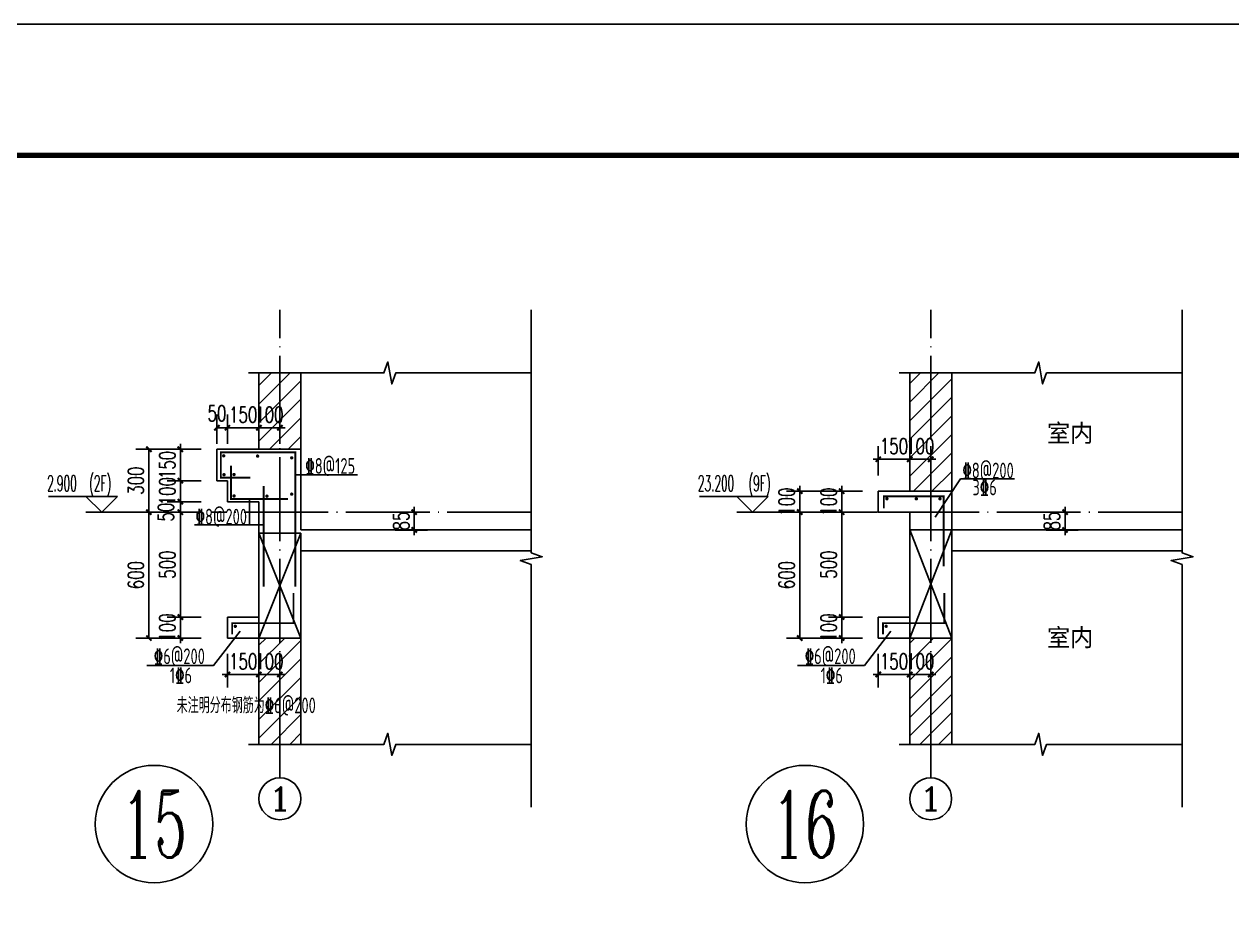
# Model space of a CAD drawing. Extents: x 393367 to 3005760, y 4998 to 826018.
# Drawn here: x 2945770 to 2951529, y 460401 to 464651 of the extents above; entities that cross this region are included whole.
import ezdxf
from ezdxf.enums import TextEntityAlignment as Align

# ---------------------------------------------------------------- set-up
doc = ezdxf.new("R2010")
doc.units = 0
doc.header["$LTSCALE"] = 1000
doc.linetypes.add('DOTE', pattern=[2.42, 2, -0.2, 0.02, -0.2])
doc.layers.get('0').update_dxf_attribs({"linetype": 'CONTINUOUS'})
doc.layers.get('Defpoints').update_dxf_attribs({"linetype": 'CONTINUOUS'})
for name, color, linetype in [('AXIS', 3, 'CONTINUOUS'), ('AXIS_TEXT', 7, 'CONTINUOUS'), ('DIM_ELEV', 3, 'CONTINUOUS'), ('DIM_SYMB', 3, 'CONTINUOUS'), ('DOTE', 8, 'DOTE'), ('PUB_DIM', 3, 'CONTINUOUS'), ('PUB_HATCH', 8, 'CONTINUOUS'), ('PUB_TEXT', 7, 'CONTINUOUS'), ('S-大样-砼线', 7, 'CONTINUOUS'), ('S-引出线', 40, 'CONTINUOUS'), ('TEXT', 7, 'CONTINUOUS'), ('WALL', 130, 'CONTINUOUS'), ('图框', 7, 'CONTINUOUS')]:
    doc.layers.add(name, color=color, linetype=linetype)
doc.layers.add('REIN', color=1, linetype='CONTINUOUS', lineweight=18)
doc.layers.add('内粉刷', color=37, linetype='CONTINUOUS', lineweight=9)
doc.layers.add('yichutu', color=7, linetype='CONTINUOUS', true_color=0xffffff, plot=False)
doc.styles.add('_TCH_AXIS', font='COMPLEX', dxfattribs={"bigfont": 'GBCBIG'})
doc.styles.add('_TCH_DIM', font='simplex.shx', dxfattribs={"width": 0.65, "bigfont": 'gbcbig.shx'})
doc.styles.add('_TCH_DIM_T3', font='SIMPLEX', dxfattribs={"width": 0.705882, "bigfont": 'GBCBIG'})
doc.styles.add('COMPLEX', font='COMPLEX')
doc.styles.add('TSSD_Rein', font='Tssdeng.shx', dxfattribs={"width": 0.7, "bigfont": 'hztxt.shx'})
doc.dimstyles.new('_TCH_ARCH&&25', dxfattribs={"dimtxt": 74.375, "dimasz": 25, "dimexe": 62.5, "dimexo": 75, "dimgap": 25, "dimtad": 1, "dimdec": 0, "dimzin": 0, "dimdsep": 46, "dimtxsty": '_TCH_DIM_T3', "dimblk": 'ARCHTICK', "dimcen": 0.09, "dimclrt": 7, "dimazin": 2, "dimtfac": 1, "dimtdec": 0, "dimtix": 1, "dimtmove": 2, "dimatfit": 3, "dimfxl": 1, "dimtolj": 1, "dimtzin": 0, "dimarcsym": 0})
pattern_1 = [(45, (2411524.25, 612130.613), (-44.1941915, 44.1941915), [])]

# ---------------------------------------------------------------- blocks, each defined once
blk = doc.blocks.new('GFDDDDRG')
at = {"layer": '图框'}
blk.add_lwpolyline([(923310, -107437), (923310, -159999), (893610, -159999), (893610, -107437)], close=True, dxfattribs=at)
blk.add_lwpolyline([(923310, -107437), (923310, -159999), (893610, -159999), (893610, -107437)], close=True, dxfattribs=at)
at = {"layer": '图框', "const_width": 50}
blk.add_lwpolyline([(894110, -159499), (922810, -159499), (922810, -108687), (894110, -108687)], close=True, dxfattribs=at)
blk = doc.blocks.new('_ArchTick')
at = {"color": 0, "linetype": 'ByBlock', "const_width": 0.4}
blk.add_lwpolyline([(-0.5, -0.5), (0.5, 0.5)], dxfattribs=at)
blk = doc.blocks.new('*D1729')
at = {"layer": 'Defpoints', "color": 0, "transparency": 16777216}
for p in [(2949468.6, 462325.1), (2949768.6, 462325.1), (2949768.6, 461725.1)]:
    blk.add_point(p, dxfattribs=at)
at = {"layer": 'PUB_DIM', "color": 0, "lineweight": -2, "transparency": 16777216}
for p, q in [((2949693.6, 462325.1), (2949406.1, 462325.1)), ((2949468.6, 461725.1), (2949468.6, 462325.1)), ((2949693.6, 461725.1), (2949406.1, 461725.1))]:
    blk.add_line(p, q, dxfattribs=at)
at = {"layer": 'PUB_DIM', "color": 0, "lineweight": -2, "transparency": 16777216, "xscale": 25, "yscale": 25, "zscale": 25}
for p, rotation in [((2949468.6, 462325.1), 90), ((2949468.6, 461725.1), 270)]:
    blk.add_blockref('_ArchTick', p, dxfattribs=dict(at, rotation=rotation))
at = {"layer": 'PUB_DIM', "color": 7, "transparency": 16777216, "insert": (2949406.4, 462025.1), "char_height": 74.38, "attachment_point": 5, "rotation": 90, "style": '_TCH_DIM_T3'}
blk.add_mtext('\\A1;600', dxfattribs=at)
blk = doc.blocks.new('*D1730')
at = {"layer": 'Defpoints', "color": 0, "transparency": 16777216}
for p in [(2949468.6, 462425.1), (2949768.6, 462425.1), (2949768.6, 462325.1)]:
    blk.add_point(p, dxfattribs=at)
at = {"layer": 'PUB_DIM', "color": 0, "lineweight": -2, "transparency": 16777216}
for p, q in [((2949468.6, 462425.1), (2949468.6, 462450.1)), ((2949693.6, 462425.1), (2949406.1, 462425.1)), ((2949468.6, 462325.1), (2949468.6, 462425.1)), ((2949693.6, 462325.1), (2949406.1, 462325.1)), ((2949468.6, 462325.1), (2949468.6, 462300.1))]:
    blk.add_line(p, q, dxfattribs=at)
at = {"layer": 'PUB_DIM', "color": 0, "lineweight": -2, "transparency": 16777216, "xscale": 25, "yscale": 25, "zscale": 25}
for p, rotation in [((2949468.6, 462425.1), 270), ((2949468.6, 462325.1), 90)]:
    blk.add_blockref('_ArchTick', p, dxfattribs=dict(at, rotation=rotation))
at = {"layer": 'PUB_DIM', "color": 7, "transparency": 16777216, "insert": (2949406.4, 462375.1), "char_height": 74.38, "attachment_point": 5, "rotation": 90, "style": '_TCH_DIM_T3'}
blk.add_mtext('\\A1;100', dxfattribs=at)
blk = doc.blocks.new('*D1731')
at = {"layer": 'Defpoints', "color": 0, "transparency": 16777216}
for p in [(2946365.1, 462325.1), (2946665.1, 462325.1), (2946665.1, 461725.1)]:
    blk.add_point(p, dxfattribs=at)
at = {"layer": 'PUB_DIM', "color": 0, "lineweight": -2, "transparency": 16777216}
for p, q in [((2946590.1, 462325.1), (2946302.6, 462325.1)), ((2946365.1, 461725.1), (2946365.1, 462325.1)), ((2946590.1, 461725.1), (2946302.6, 461725.1))]:
    blk.add_line(p, q, dxfattribs=at)
at = {"layer": 'PUB_DIM', "color": 0, "lineweight": -2, "transparency": 16777216, "xscale": 25, "yscale": 25, "zscale": 25}
for p, rotation in [((2946365.1, 462325.1), 90), ((2946365.1, 461725.1), 270)]:
    blk.add_blockref('_ArchTick', p, dxfattribs=dict(at, rotation=rotation))
at = {"layer": 'PUB_DIM', "color": 7, "transparency": 16777216, "insert": (2946302.9, 462025.1), "char_height": 74.38, "attachment_point": 5, "rotation": 90, "style": '_TCH_DIM_T3'}
blk.add_mtext('\\A1;600', dxfattribs=at)
blk = doc.blocks.new('*D1732')
at = {"layer": 'Defpoints', "color": 0, "transparency": 16777216}
for p in [(2946365.1, 462625.1), (2946665.1, 462625.1), (2946665.1, 462325.1)]:
    blk.add_point(p, dxfattribs=at)
at = {"layer": 'PUB_DIM', "color": 0, "lineweight": -2, "transparency": 16777216}
for p, q in [((2946590.1, 462625.1), (2946302.6, 462625.1)), ((2946365.1, 462325.1), (2946365.1, 462625.1)), ((2946590.1, 462325.1), (2946302.6, 462325.1))]:
    blk.add_line(p, q, dxfattribs=at)
at = {"layer": 'PUB_DIM', "color": 0, "lineweight": -2, "transparency": 16777216, "xscale": 25, "yscale": 25, "zscale": 25}
for p, rotation in [((2946365.1, 462625.1), 90), ((2946365.1, 462325.1), 270)]:
    blk.add_blockref('_ArchTick', p, dxfattribs=dict(at, rotation=rotation))
at = {"layer": 'PUB_DIM', "color": 7, "transparency": 16777216, "insert": (2946302.9, 462475.1), "char_height": 74.38, "attachment_point": 5, "rotation": 90, "style": '_TCH_DIM_T3'}
blk.add_mtext('\\A1;300', dxfattribs=at)
blk = doc.blocks.new('*D1733')
at = {"layer": 'Defpoints', "color": 0, "transparency": 16777216}
for p in [(2950568, 462325.1), (2950733.9, 462325.1), (2950568, 462240.1)]:
    blk.add_point(p, dxfattribs=at)
at = {"layer": 'PUB_DIM', "color": 0, "lineweight": -2, "transparency": 16777216}
for p, q in [((2950643, 462325.1), (2950796.4, 462325.1)), ((2950733.9, 462325.1), (2950733.9, 462350.1)), ((2950733.9, 462240.1), (2950733.9, 462325.1)), ((2950643, 462240.1), (2950796.4, 462240.1)), ((2950733.9, 462240.1), (2950733.9, 462215.1))]:
    blk.add_line(p, q, dxfattribs=at)
at = {"layer": 'PUB_DIM', "color": 0, "lineweight": -2, "transparency": 16777216, "xscale": 25, "yscale": 25, "zscale": 25}
for p, rotation in [((2950733.9, 462325.1), 270), ((2950733.9, 462240.1), 90)]:
    blk.add_blockref('_ArchTick', p, dxfattribs=dict(at, rotation=rotation))
at = {"layer": 'PUB_DIM', "color": 7, "transparency": 16777216, "insert": (2950671.7, 462282.6), "char_height": 74.38, "attachment_point": 5, "rotation": 90, "style": '_TCH_DIM_T3'}
blk.add_mtext('\\A1;85', dxfattribs=at)
blk = doc.blocks.new('*D1734')
at = {"layer": 'Defpoints', "color": 0, "transparency": 16777216}
for p in [(2947464.5, 462325.1), (2947630.4, 462325.1), (2947464.5, 462240.1)]:
    blk.add_point(p, dxfattribs=at)
at = {"layer": 'PUB_DIM', "color": 0, "lineweight": -2, "transparency": 16777216}
for p, q in [((2947539.5, 462325.1), (2947692.9, 462325.1)), ((2947630.4, 462325.1), (2947630.4, 462350.1)), ((2947630.4, 462240.1), (2947630.4, 462325.1)), ((2947539.5, 462240.1), (2947692.9, 462240.1)), ((2947630.4, 462240.1), (2947630.4, 462215.1))]:
    blk.add_line(p, q, dxfattribs=at)
at = {"layer": 'PUB_DIM', "color": 0, "lineweight": -2, "transparency": 16777216, "xscale": 25, "yscale": 25, "zscale": 25}
for p, rotation in [((2947630.4, 462325.1), 270), ((2947630.4, 462240.1), 90)]:
    blk.add_blockref('_ArchTick', p, dxfattribs=dict(at, rotation=rotation))
at = {"layer": 'PUB_DIM', "color": 7, "transparency": 16777216, "insert": (2947568.3, 462282.6), "char_height": 74.38, "attachment_point": 5, "rotation": 90, "style": '_TCH_DIM_T3'}
blk.add_mtext('\\A1;85', dxfattribs=at)
blk = doc.blocks.new('*D1741')
at = {"layer": 'Defpoints', "color": 0, "transparency": 16777216}
for p in [(2946739.7, 462727.5), (2946689.7, 462575.1), (2946739.7, 462575.1)]:
    blk.add_point(p, dxfattribs=at)
at = {"layer": 'PUB_DIM', "color": 0, "lineweight": -2, "transparency": 16777216}
for p, q in [((2946689.7, 462650.1), (2946689.7, 462790)), ((2946739.7, 462650.1), (2946739.7, 462790)), ((2946689.7, 462727.5), (2946739.7, 462727.5))]:
    blk.add_line(p, q, dxfattribs=at)
at = {"layer": 'PUB_DIM', "color": 0, "lineweight": -2, "transparency": 16777216, "xscale": 25, "yscale": 25, "zscale": 25, "rotation": 180}
blk.add_blockref('_ArchTick', (2946689.7, 462727.5), dxfattribs=at)
at = {"layer": 'PUB_DIM', "color": 0, "lineweight": -2, "transparency": 16777216, "xscale": 25, "yscale": 25, "zscale": 25}
blk.add_blockref('_ArchTick', (2946739.7, 462727.5), dxfattribs=at)
at = {"layer": 'PUB_DIM', "color": 7, "transparency": 16777216, "insert": (2946689.7, 462796.2), "char_height": 74.38, "attachment_point": 5, "style": '_TCH_DIM_T3'}
blk.add_mtext('\\A1;50', dxfattribs=at)
blk = doc.blocks.new('*D1742')
at = {"layer": 'Defpoints', "color": 0, "transparency": 16777216}
for p in [(2946889.7, 462727.5), (2946739.7, 462575.1), (2946889.7, 462575.1)]:
    blk.add_point(p, dxfattribs=at)
at = {"layer": 'PUB_DIM', "color": 0, "lineweight": -2, "transparency": 16777216}
for p, q in [((2946739.7, 462650.1), (2946739.7, 462790)), ((2946889.7, 462650.1), (2946889.7, 462790)), ((2946739.7, 462727.5), (2946714.7, 462727.5)), ((2946739.7, 462727.5), (2946889.7, 462727.5)), ((2946889.7, 462727.5), (2946914.7, 462727.5))]:
    blk.add_line(p, q, dxfattribs=at)
at = {"layer": 'PUB_DIM', "color": 0, "lineweight": -2, "transparency": 16777216, "xscale": 25, "yscale": 25, "zscale": 25}
blk.add_blockref('_ArchTick', (2946739.7, 462727.5), dxfattribs=at)
at = {"layer": 'PUB_DIM', "color": 0, "lineweight": -2, "transparency": 16777216, "xscale": 25, "yscale": 25, "zscale": 25, "rotation": 180}
blk.add_blockref('_ArchTick', (2946889.7, 462727.5), dxfattribs=at)
at = {"layer": 'PUB_DIM', "color": 7, "transparency": 16777216, "insert": (2946814.7, 462789.6), "char_height": 74.38, "attachment_point": 5, "style": '_TCH_DIM_T3'}
blk.add_mtext('\\A1;150', dxfattribs=at)
blk = doc.blocks.new('*D1743')
at = {"layer": 'Defpoints', "color": 0, "transparency": 16777216}
for p in [(2946989.7, 462727.5), (2946889.7, 462575.1), (2946989.7, 462575.1)]:
    blk.add_point(p, dxfattribs=at)
at = {"layer": 'PUB_DIM', "color": 0, "lineweight": -2, "transparency": 16777216}
for p, q in [((2946889.7, 462650.1), (2946889.7, 462790)), ((2946989.7, 462650.1), (2946989.7, 462790)), ((2946889.7, 462727.5), (2946864.7, 462727.5)), ((2946889.7, 462727.5), (2946989.7, 462727.5)), ((2946989.7, 462727.5), (2947014.7, 462727.5))]:
    blk.add_line(p, q, dxfattribs=at)
at = {"layer": 'PUB_DIM', "color": 0, "lineweight": -2, "transparency": 16777216, "xscale": 25, "yscale": 25, "zscale": 25}
blk.add_blockref('_ArchTick', (2946889.7, 462727.5), dxfattribs=at)
at = {"layer": 'PUB_DIM', "color": 0, "lineweight": -2, "transparency": 16777216, "xscale": 25, "yscale": 25, "zscale": 25, "rotation": 180}
blk.add_blockref('_ArchTick', (2946989.7, 462727.5), dxfattribs=at)
at = {"layer": 'PUB_DIM', "color": 7, "transparency": 16777216, "insert": (2946939.7, 462789.6), "char_height": 74.38, "attachment_point": 5, "style": '_TCH_DIM_T3'}
blk.add_mtext('\\A1;100', dxfattribs=at)
blk = doc.blocks.new('*D1744')
at = {"layer": 'Defpoints', "color": 0, "transparency": 16777216}
for p in [(2946739.7, 461725.1), (2946889.7, 461725.1), (2946889.7, 461551.4)]:
    blk.add_point(p, dxfattribs=at)
at = {"layer": 'PUB_DIM', "color": 0, "lineweight": -2, "transparency": 16777216}
for p, q in [((2946739.7, 461650.1), (2946739.7, 461488.9)), ((2946889.7, 461650.1), (2946889.7, 461488.9)), ((2946739.7, 461551.4), (2946714.7, 461551.4)), ((2946739.7, 461551.4), (2946889.7, 461551.4)), ((2946889.7, 461551.4), (2946914.7, 461551.4))]:
    blk.add_line(p, q, dxfattribs=at)
at = {"layer": 'PUB_DIM', "color": 0, "lineweight": -2, "transparency": 16777216, "xscale": 25, "yscale": 25, "zscale": 25}
blk.add_blockref('_ArchTick', (2946739.7, 461551.4), dxfattribs=at)
at = {"layer": 'PUB_DIM', "color": 0, "lineweight": -2, "transparency": 16777216, "xscale": 25, "yscale": 25, "zscale": 25, "rotation": 180}
blk.add_blockref('_ArchTick', (2946889.7, 461551.4), dxfattribs=at)
at = {"layer": 'PUB_DIM', "color": 7, "transparency": 16777216, "insert": (2946814.7, 461613.6), "char_height": 74.38, "attachment_point": 5, "style": '_TCH_DIM_T3'}
blk.add_mtext('\\A1;150', dxfattribs=at)
blk = doc.blocks.new('*D1745')
at = {"layer": 'Defpoints', "color": 0, "transparency": 16777216}
for p in [(2946889.7, 461725.1), (2946989.7, 461725.1), (2946989.7, 461551.4)]:
    blk.add_point(p, dxfattribs=at)
at = {"layer": 'PUB_DIM', "color": 0, "lineweight": -2, "transparency": 16777216}
for p, q in [((2946889.7, 461650.1), (2946889.7, 461488.9)), ((2946989.7, 461650.1), (2946989.7, 461488.9)), ((2946889.7, 461551.4), (2946864.7, 461551.4)), ((2946889.7, 461551.4), (2946989.7, 461551.4)), ((2946989.7, 461551.4), (2947014.7, 461551.4))]:
    blk.add_line(p, q, dxfattribs=at)
at = {"layer": 'PUB_DIM', "color": 0, "lineweight": -2, "transparency": 16777216, "xscale": 25, "yscale": 25, "zscale": 25}
blk.add_blockref('_ArchTick', (2946889.7, 461551.4), dxfattribs=at)
at = {"layer": 'PUB_DIM', "color": 0, "lineweight": -2, "transparency": 16777216, "xscale": 25, "yscale": 25, "zscale": 25, "rotation": 180}
blk.add_blockref('_ArchTick', (2946989.7, 461551.4), dxfattribs=at)
at = {"layer": 'PUB_DIM', "color": 7, "transparency": 16777216, "insert": (2946939.7, 461613.6), "char_height": 74.38, "attachment_point": 5, "style": '_TCH_DIM_T3'}
blk.add_mtext('\\A1;100', dxfattribs=at)
blk = doc.blocks.new('*D1746')
at = {"layer": 'Defpoints', "color": 0, "transparency": 16777216}
for p in [(2946515.1, 462625.1), (2946689.7, 462625.1), (2946689.7, 462475.1)]:
    blk.add_point(p, dxfattribs=at)
at = {"layer": 'PUB_DIM', "color": 0, "lineweight": -2, "transparency": 16777216}
for p, q in [((2946614.7, 462625.1), (2946452.6, 462625.1)), ((2946515.1, 462625.1), (2946515.1, 462650.1)), ((2946515.1, 462475.1), (2946515.1, 462625.1)), ((2946614.7, 462475.1), (2946452.6, 462475.1)), ((2946515.1, 462475.1), (2946515.1, 462450.1))]:
    blk.add_line(p, q, dxfattribs=at)
at = {"layer": 'PUB_DIM', "color": 0, "lineweight": -2, "transparency": 16777216, "xscale": 25, "yscale": 25, "zscale": 25}
for p, rotation in [((2946515.1, 462625.1), 270), ((2946515.1, 462475.1), 90)]:
    blk.add_blockref('_ArchTick', p, dxfattribs=dict(at, rotation=rotation))
at = {"layer": 'PUB_DIM', "color": 7, "transparency": 16777216, "insert": (2946452.9, 462550.1), "char_height": 74.38, "attachment_point": 5, "rotation": 90, "style": '_TCH_DIM_T3'}
blk.add_mtext('\\A1;150', dxfattribs=at)
blk = doc.blocks.new('*D1747')
at = {"layer": 'Defpoints', "color": 0, "transparency": 16777216}
for p in [(2946515.1, 462475.1), (2946689.7, 462475.1), (2946689.7, 462375.1)]:
    blk.add_point(p, dxfattribs=at)
at = {"layer": 'PUB_DIM', "color": 0, "lineweight": -2, "transparency": 16777216}
for p, q in [((2946515.1, 462475.1), (2946515.1, 462500.1)), ((2946614.7, 462475.1), (2946452.6, 462475.1)), ((2946515.1, 462375.1), (2946515.1, 462475.1)), ((2946614.7, 462375.1), (2946452.6, 462375.1)), ((2946515.1, 462375.1), (2946515.1, 462350.1))]:
    blk.add_line(p, q, dxfattribs=at)
at = {"layer": 'PUB_DIM', "color": 0, "lineweight": -2, "transparency": 16777216, "xscale": 25, "yscale": 25, "zscale": 25}
for p, rotation in [((2946515.1, 462475.1), 270), ((2946515.1, 462375.1), 90)]:
    blk.add_blockref('_ArchTick', p, dxfattribs=dict(at, rotation=rotation))
at = {"layer": 'PUB_DIM', "color": 7, "transparency": 16777216, "insert": (2946452.9, 462425.1), "char_height": 74.38, "attachment_point": 5, "rotation": 90, "style": '_TCH_DIM_T3'}
blk.add_mtext('\\A1;100', dxfattribs=at)
blk = doc.blocks.new('*D1748')
at = {"layer": 'Defpoints', "color": 0, "transparency": 16777216}
for p in [(2946515.1, 462375.1), (2946689.7, 462375.1), (2946689.7, 462325.1)]:
    blk.add_point(p, dxfattribs=at)
at = {"layer": 'PUB_DIM', "color": 0, "lineweight": -2, "transparency": 16777216}
for p, q in [((2946614.7, 462375.1), (2946452.6, 462375.1)), ((2946515.1, 462375.1), (2946515.1, 462400.1)), ((2946515.1, 462325.1), (2946515.1, 462375.1)), ((2946614.7, 462325.1), (2946452.6, 462325.1)), ((2946515.1, 462325.1), (2946515.1, 462300.1))]:
    blk.add_line(p, q, dxfattribs=at)
at = {"layer": 'PUB_DIM', "color": 0, "lineweight": -2, "transparency": 16777216, "xscale": 25, "yscale": 25, "zscale": 25}
for p, rotation in [((2946515.1, 462375.1), 270), ((2946515.1, 462325.1), 90)]:
    blk.add_blockref('_ArchTick', p, dxfattribs=dict(at, rotation=rotation))
at = {"layer": 'PUB_DIM', "color": 7, "transparency": 16777216, "insert": (2946446.3, 462325.1), "char_height": 74.38, "attachment_point": 5, "rotation": 90, "style": '_TCH_DIM_T3'}
blk.add_mtext('\\A1;50', dxfattribs=at)
blk = doc.blocks.new('*D1749')
at = {"layer": 'Defpoints', "color": 0, "transparency": 16777216}
for p in [(2946515.1, 462325.1), (2946689.7, 462325.1), (2946689.7, 461825.1)]:
    blk.add_point(p, dxfattribs=at)
at = {"layer": 'PUB_DIM', "color": 0, "lineweight": -2, "transparency": 16777216}
for p, q in [((2946614.7, 462325.1), (2946452.6, 462325.1)), ((2946515.1, 461825.1), (2946515.1, 462325.1)), ((2946614.7, 461825.1), (2946452.6, 461825.1))]:
    blk.add_line(p, q, dxfattribs=at)
at = {"layer": 'PUB_DIM', "color": 0, "lineweight": -2, "transparency": 16777216, "xscale": 25, "yscale": 25, "zscale": 25}
for p, rotation in [((2946515.1, 462325.1), 90), ((2946515.1, 461825.1), 270)]:
    blk.add_blockref('_ArchTick', p, dxfattribs=dict(at, rotation=rotation))
at = {"layer": 'PUB_DIM', "color": 7, "transparency": 16777216, "insert": (2946452.9, 462075.1), "char_height": 74.38, "attachment_point": 5, "rotation": 90, "style": '_TCH_DIM_T3'}
blk.add_mtext('\\A1;500', dxfattribs=at)
blk = doc.blocks.new('*D1750')
at = {"layer": 'Defpoints', "color": 0, "transparency": 16777216}
for p in [(2946515.1, 461825.1), (2946689.7, 461825.1), (2946689.7, 461725.1)]:
    blk.add_point(p, dxfattribs=at)
at = {"layer": 'PUB_DIM', "color": 0, "lineweight": -2, "transparency": 16777216}
for p, q in [((2946614.7, 461825.1), (2946452.6, 461825.1)), ((2946515.1, 461825.1), (2946515.1, 461850.1)), ((2946515.1, 461725.1), (2946515.1, 461825.1)), ((2946614.7, 461725.1), (2946452.6, 461725.1)), ((2946515.1, 461725.1), (2946515.1, 461700.1))]:
    blk.add_line(p, q, dxfattribs=at)
at = {"layer": 'PUB_DIM', "color": 0, "lineweight": -2, "transparency": 16777216, "xscale": 25, "yscale": 25, "zscale": 25}
for p, rotation in [((2946515.1, 461825.1), 270), ((2946515.1, 461725.1), 90)]:
    blk.add_blockref('_ArchTick', p, dxfattribs=dict(at, rotation=rotation))
at = {"layer": 'PUB_DIM', "color": 7, "transparency": 16777216, "insert": (2946452.9, 461775.1), "char_height": 74.38, "attachment_point": 5, "rotation": 90, "style": '_TCH_DIM_T3'}
blk.add_mtext('\\A1;100', dxfattribs=at)
blk = doc.blocks.new('*D1751')
at = {"layer": 'Defpoints', "color": 0, "transparency": 16777216}
for p in [(2949993.2, 462577.5), (2949843.2, 462425.1), (2949993.2, 462425.1)]:
    blk.add_point(p, dxfattribs=at)
at = {"layer": 'PUB_DIM', "color": 0, "lineweight": -2, "transparency": 16777216}
for p, q in [((2949843.2, 462500.1), (2949843.2, 462640)), ((2949993.2, 462500.1), (2949993.2, 462640)), ((2949843.2, 462577.5), (2949818.2, 462577.5)), ((2949843.2, 462577.5), (2949993.2, 462577.5)), ((2949993.2, 462577.5), (2950018.2, 462577.5))]:
    blk.add_line(p, q, dxfattribs=at)
at = {"layer": 'PUB_DIM', "color": 0, "lineweight": -2, "transparency": 16777216, "xscale": 25, "yscale": 25, "zscale": 25}
blk.add_blockref('_ArchTick', (2949843.2, 462577.5), dxfattribs=at)
at = {"layer": 'PUB_DIM', "color": 0, "lineweight": -2, "transparency": 16777216, "xscale": 25, "yscale": 25, "zscale": 25, "rotation": 180}
blk.add_blockref('_ArchTick', (2949993.2, 462577.5), dxfattribs=at)
at = {"layer": 'PUB_DIM', "color": 7, "transparency": 16777216, "insert": (2949918.2, 462639.6), "char_height": 74.38, "attachment_point": 5, "style": '_TCH_DIM_T3'}
blk.add_mtext('\\A1;150', dxfattribs=at)
blk = doc.blocks.new('*D1752')
at = {"layer": 'Defpoints', "color": 0, "transparency": 16777216}
for p in [(2950093.2, 462577.5), (2949993.2, 462425.1), (2950093.2, 462425.1)]:
    blk.add_point(p, dxfattribs=at)
at = {"layer": 'PUB_DIM', "color": 0, "lineweight": -2, "transparency": 16777216}
for p, q in [((2949993.2, 462500.1), (2949993.2, 462640)), ((2950093.2, 462500.1), (2950093.2, 462640)), ((2949993.2, 462577.5), (2949968.2, 462577.5)), ((2949993.2, 462577.5), (2950093.2, 462577.5)), ((2950093.2, 462577.5), (2950118.2, 462577.5))]:
    blk.add_line(p, q, dxfattribs=at)
at = {"layer": 'PUB_DIM', "color": 0, "lineweight": -2, "transparency": 16777216, "xscale": 25, "yscale": 25, "zscale": 25}
blk.add_blockref('_ArchTick', (2949993.2, 462577.5), dxfattribs=at)
at = {"layer": 'PUB_DIM', "color": 0, "lineweight": -2, "transparency": 16777216, "xscale": 25, "yscale": 25, "zscale": 25, "rotation": 180}
blk.add_blockref('_ArchTick', (2950093.2, 462577.5), dxfattribs=at)
at = {"layer": 'PUB_DIM', "color": 7, "transparency": 16777216, "insert": (2950043.2, 462639.6), "char_height": 74.38, "attachment_point": 5, "style": '_TCH_DIM_T3'}
blk.add_mtext('\\A1;100', dxfattribs=at)
blk = doc.blocks.new('*D1753')
at = {"layer": 'Defpoints', "color": 0, "transparency": 16777216}
for p in [(2949843.2, 461725.1), (2949993.2, 461725.1), (2949993.2, 461551.4)]:
    blk.add_point(p, dxfattribs=at)
at = {"layer": 'PUB_DIM', "color": 0, "lineweight": -2, "transparency": 16777216}
for p, q in [((2949843.2, 461650.1), (2949843.2, 461488.9)), ((2949993.2, 461650.1), (2949993.2, 461488.9)), ((2949843.2, 461551.4), (2949818.2, 461551.4)), ((2949843.2, 461551.4), (2949993.2, 461551.4)), ((2949993.2, 461551.4), (2950018.2, 461551.4))]:
    blk.add_line(p, q, dxfattribs=at)
at = {"layer": 'PUB_DIM', "color": 0, "lineweight": -2, "transparency": 16777216, "xscale": 25, "yscale": 25, "zscale": 25}
blk.add_blockref('_ArchTick', (2949843.2, 461551.4), dxfattribs=at)
at = {"layer": 'PUB_DIM', "color": 0, "lineweight": -2, "transparency": 16777216, "xscale": 25, "yscale": 25, "zscale": 25, "rotation": 180}
blk.add_blockref('_ArchTick', (2949993.2, 461551.4), dxfattribs=at)
at = {"layer": 'PUB_DIM', "color": 7, "transparency": 16777216, "insert": (2949918.2, 461613.6), "char_height": 74.38, "attachment_point": 5, "style": '_TCH_DIM_T3'}
blk.add_mtext('\\A1;150', dxfattribs=at)
blk = doc.blocks.new('*D1754')
at = {"layer": 'Defpoints', "color": 0, "transparency": 16777216}
for p in [(2949993.2, 461725.1), (2950093.2, 461725.1), (2950093.2, 461551.4)]:
    blk.add_point(p, dxfattribs=at)
at = {"layer": 'PUB_DIM', "color": 0, "lineweight": -2, "transparency": 16777216}
for p, q in [((2949993.2, 461650.1), (2949993.2, 461488.9)), ((2950093.2, 461650.1), (2950093.2, 461488.9)), ((2949993.2, 461551.4), (2949968.2, 461551.4)), ((2949993.2, 461551.4), (2950093.2, 461551.4)), ((2950093.2, 461551.4), (2950118.2, 461551.4))]:
    blk.add_line(p, q, dxfattribs=at)
at = {"layer": 'PUB_DIM', "color": 0, "lineweight": -2, "transparency": 16777216, "xscale": 25, "yscale": 25, "zscale": 25}
blk.add_blockref('_ArchTick', (2949993.2, 461551.4), dxfattribs=at)
at = {"layer": 'PUB_DIM', "color": 0, "lineweight": -2, "transparency": 16777216, "xscale": 25, "yscale": 25, "zscale": 25, "rotation": 180}
blk.add_blockref('_ArchTick', (2950093.2, 461551.4), dxfattribs=at)
at = {"layer": 'PUB_DIM', "color": 7, "transparency": 16777216, "insert": (2950043.2, 461613.6), "char_height": 74.38, "attachment_point": 5, "style": '_TCH_DIM_T3'}
blk.add_mtext('\\A1;100', dxfattribs=at)
blk = doc.blocks.new('*D1755')
at = {"layer": 'Defpoints', "color": 0, "transparency": 16777216}
for p in [(2949668.6, 462425.1), (2949843.2, 462425.1), (2949843.2, 462325.1)]:
    blk.add_point(p, dxfattribs=at)
at = {"layer": 'PUB_DIM', "color": 0, "lineweight": -2, "transparency": 16777216}
for p, q in [((2949668.6, 462425.1), (2949668.6, 462450.1)), ((2949768.2, 462425.1), (2949606.1, 462425.1)), ((2949668.6, 462325.1), (2949668.6, 462425.1)), ((2949768.2, 462325.1), (2949606.1, 462325.1)), ((2949668.6, 462325.1), (2949668.6, 462300.1))]:
    blk.add_line(p, q, dxfattribs=at)
at = {"layer": 'PUB_DIM', "color": 0, "lineweight": -2, "transparency": 16777216, "xscale": 25, "yscale": 25, "zscale": 25}
for p, rotation in [((2949668.6, 462425.1), 270), ((2949668.6, 462325.1), 90)]:
    blk.add_blockref('_ArchTick', p, dxfattribs=dict(at, rotation=rotation))
at = {"layer": 'PUB_DIM', "color": 7, "transparency": 16777216, "insert": (2949606.4, 462375.1), "char_height": 74.38, "attachment_point": 5, "rotation": 90, "style": '_TCH_DIM_T3'}
blk.add_mtext('\\A1;100', dxfattribs=at)
blk = doc.blocks.new('*D1756')
at = {"layer": 'Defpoints', "color": 0, "transparency": 16777216}
for p in [(2949668.6, 462325.1), (2949843.2, 462325.1), (2949843.2, 461825.1)]:
    blk.add_point(p, dxfattribs=at)
at = {"layer": 'PUB_DIM', "color": 0, "lineweight": -2, "transparency": 16777216}
for p, q in [((2949768.2, 462325.1), (2949606.1, 462325.1)), ((2949668.6, 461825.1), (2949668.6, 462325.1)), ((2949768.2, 461825.1), (2949606.1, 461825.1))]:
    blk.add_line(p, q, dxfattribs=at)
at = {"layer": 'PUB_DIM', "color": 0, "lineweight": -2, "transparency": 16777216, "xscale": 25, "yscale": 25, "zscale": 25}
for p, rotation in [((2949668.6, 462325.1), 90), ((2949668.6, 461825.1), 270)]:
    blk.add_blockref('_ArchTick', p, dxfattribs=dict(at, rotation=rotation))
at = {"layer": 'PUB_DIM', "color": 7, "transparency": 16777216, "insert": (2949606.4, 462075.1), "char_height": 74.38, "attachment_point": 5, "rotation": 90, "style": '_TCH_DIM_T3'}
blk.add_mtext('\\A1;500', dxfattribs=at)
blk = doc.blocks.new('*D1757')
at = {"layer": 'Defpoints', "color": 0, "transparency": 16777216}
for p in [(2949668.6, 461825.1), (2949843.2, 461825.1), (2949843.2, 461725.1)]:
    blk.add_point(p, dxfattribs=at)
at = {"layer": 'PUB_DIM', "color": 0, "lineweight": -2, "transparency": 16777216}
for p, q in [((2949768.2, 461825.1), (2949606.1, 461825.1)), ((2949668.6, 461825.1), (2949668.6, 461850.1)), ((2949668.6, 461725.1), (2949668.6, 461825.1)), ((2949768.2, 461725.1), (2949606.1, 461725.1)), ((2949668.6, 461725.1), (2949668.6, 461700.1))]:
    blk.add_line(p, q, dxfattribs=at)
at = {"layer": 'PUB_DIM', "color": 0, "lineweight": -2, "transparency": 16777216, "xscale": 25, "yscale": 25, "zscale": 25}
for p, rotation in [((2949668.6, 461825.1), 270), ((2949668.6, 461725.1), 90)]:
    blk.add_blockref('_ArchTick', p, dxfattribs=dict(at, rotation=rotation))
at = {"layer": 'PUB_DIM', "color": 7, "transparency": 16777216, "insert": (2949606.4, 461775.1), "char_height": 74.38, "attachment_point": 5, "rotation": 90, "style": '_TCH_DIM_T3'}
blk.add_mtext('\\A1;100', dxfattribs=at)
blk = doc.blocks.new('_axiso')
blk.add_circle((0, 0), 0.5)
at = {"layer": 'AXIS_TEXT', "style": 'COMPLEX', "width": 1.041667}
blk.add_attdef('A', text='', height=0.56, dxfattribs=at).set_placement((-0.25, -0.28), (0.25, -0.28), align=Align.FIT)
blk = doc.blocks.new('A$C696610E5')
at = {"layer": 'REIN', "const_width": 9}
for points in [[(494.5, 974.7), (353.3, 974.7), (353.3, 1095), (708.3, 1095), (708.3, 454.9)], [(401.6, 1031.7), (401.6, 872.6), (673.9, 872.6)], [(557.8, 934), (557.8, 454.9)]]:
    blk.add_lwpolyline(points, dxfattribs=at)
at = {"layer": 'REIN', "const_width": 8}
for points in [[(363.4, 1078.3, 1), (371.4, 1078.3, 1)], [(524.5, 1076.9, 1), (532.5, 1076.9, 1)], [(687.7, 1068.7, 1), (695.7, 1068.7, 1)], [(364.5, 988.6, 1), (372.5, 988.6, 1)], [(412.3, 989.2, 1), (420.3, 989.2, 1)], [(412.3, 887.1, 1), (420.3, 887.1, 1)], [(569.2, 886.1, 1), (577.2, 886.1, 1)], [(687.7, 895.7, 1), (695.7, 895.7, 1)], [(418.3, 266.1, 1), (426.3, 266.1, 1)]]:
    blk.add_lwpolyline(points, format="xyb", close=True, dxfattribs=at)
at = {"layer": 'REIN'}
blk.add_lwpolyline([(407.7, 227.9, 9, 9, 0), (407.7, 280.9, 9, 9, 0), (700.1, 280.9, 9, 9, 0), (700.1, 425.3, 9, 9, 0)], format="xyseb", dxfattribs=at)
at = {"layer": 'S-大样-砼线'}
for p, q in [((534.9, 709.9), (734.9, 209.8)), ((734.9, 709.9), (534.9, 209.8))]:
    blk.add_line(p, q, dxfattribs=at)
blk.add_lwpolyline([(734.9, 709.9), (534.9, 709.9), (534.9, 209.8), (734.9, 209.8)], close=True, dxfattribs=at)
at = {"layer": 'S-引出线'}
for p, q in [((704.2, 988.5), (1004.3, 988.5)), ((490.6, 872.6), (490.6, 748.9)), ((227.2, 748.9), (561.1, 748.9))]:
    blk.add_line(p, q, dxfattribs=at)
blk.add_lwpolyline([(445.3, 242.7), (318.6, 79.6), (0, 79.6)], dxfattribs=at)
at = {"layer": 'TEXT', "style": 'TSSD_Rein', "width": 0.7}
for s, p in [('%%1328@125', (756.2, 992.6)), ('%%1328@200', (233.1, 751.1)), ('%%1326@200', (33.9, 85.5)), ('1%%1326', (110.1, -5.8)), ('未注明分布钢筋为%%1326@200', (142.8, -148.4))]:
    blk.add_text(s, height=75, rotation=0, dxfattribs=at).set_placement(p)
blk = doc.blocks.new('A$C124E38C7')
at = {"layer": 'REIN'}
for points in [[(411.3, 827.6, 9, 9, 0), (411.3, 885.8, 9, 9, 0), (697.1, 885.8, 9, 9, 0), (697.1, 551.1, 9, 9, 0)], [(407.7, 227.9, 9, 9, 0), (407.7, 280.9, 9, 9, 0), (700.1, 280.9, 9, 9, 0), (700.1, 425.3, 9, 9, 0)]]:
    blk.add_lwpolyline(points, format="xyseb", dxfattribs=at)
at = {"layer": 'REIN', "const_width": 8}
for points in [[(421.8, 873.5, 1), (429.8, 873.5, 1)], [(562.3, 873.5, 1), (570.3, 873.5, 1)], [(674.9, 873.5, 1), (682.9, 873.5, 1)], [(418.3, 266.1, 1), (426.3, 266.1, 1)]]:
    blk.add_lwpolyline(points, format="xyb", close=True, dxfattribs=at)
at = {"layer": 'S-大样-砼线'}
for p, q in [((534.9, 724.9), (734.9, 209.8)), ((734.9, 724.9), (534.9, 209.8))]:
    blk.add_line(p, q, dxfattribs=at)
blk.add_lwpolyline([(734.9, 724.9), (534.9, 724.9), (534.9, 209.8), (734.9, 209.8)], close=True, dxfattribs=at)
at = {"layer": 'S-引出线'}
for points in [[(655.5, 786.1), (777.7, 968.3), (1034.7, 968.3)], [(445.3, 242.7), (318.6, 79.6), (0, 79.6)]]:
    blk.add_lwpolyline(points, dxfattribs=at)
at = {"layer": 'TEXT', "style": 'TSSD_Rein', "width": 0.7}
for s, p in [('%%1328@200', (785.9, 970.9)), ('3%%1326', (833.8, 890.1)), ('%%1326@200', (33.9, 85.5)), ('1%%1326', (110.1, -5.8))]:
    blk.add_text(s, height=75, rotation=0, dxfattribs=at).set_placement(p)
blk = doc.blocks.new('yct-525-297-26250-14850-50-3002')
at = {"layer": 'yichutu', "color": 7, "true_color": 0xffffff}
blk.add_lwpolyline([(0, 0), (0, 14850), (26250, 14850), (26250, 0)], close=True, dxfattribs=at)

msp = doc.modelspace()

# ---------------------------------------------------------------- hatches: boundary and pattern name
at = {"layer": 'PUB_HATCH'}
h = msp.add_hatch(dxfattribs=at)
h.set_pattern_fill('普通砖', color=256, scale=25, style=0)
h.set_pattern_definition(pattern_1)
h.paths.add_polyline_path([(2946889.67323, 462625.11207), (2947089.67323, 462625.11207), (2947089.67323, 462988.73505), (2946889.67323, 462988.73505)])
h = msp.add_hatch(dxfattribs=at)
h.set_pattern_fill('普通砖', color=256, scale=25, style=0)
h.set_pattern_definition(pattern_1)
h.paths.add_polyline_path([(2949993.1685, 462425.11221), (2950193.1685, 462425.11221), (2950193.1685, 462988.73505), (2949993.1685, 462988.73505)])
h = msp.add_hatch(dxfattribs=at)
h.set_pattern_fill('普通砖', color=256, scale=25, style=0)
h.set_pattern_definition(pattern_1)
h.paths.add_polyline_path([(2947089.67323, 461218.6428), (2947089.67323, 461725.11207), (2946889.67323, 461725.11207), (2946889.67323, 461218.6428)])
h = msp.add_hatch(dxfattribs=at)
h.set_pattern_fill('普通砖', color=256, scale=25, style=0)
h.set_pattern_definition(pattern_1)
h.paths.add_polyline_path([(2950193.1685, 461218.6428), (2950193.1685, 461725.11207), (2949993.1685, 461725.11207), (2949993.1685, 461218.6428)])

# ---------------------------------------------------------------- linework, layer by layer
msp.add_line((2950193.1685, 461725.11221), (2949993.1685, 461725.11207))
at = {"layer": 'AXIS'}
for p, q in [((2946989.56063, 461218.6428), (2946989.56063, 461059.251)), ((2950093.0559, 461218.6428), (2950093.0559, 461059.251))]:
    msp.add_line(p, q, dxfattribs=at)
at = {"layer": 'AXIS', "color": 6}
for centre in [(2946389.63202, 460838.53365), (2949493.12729, 460838.53365)]:
    msp.add_circle(centre, 280, dxfattribs=at)
at = {"layer": 'DIM_ELEV', "color": 1}
for p, q in [((2946215.06247, 462400.11207), (2945887.06247, 462400.11207)), ((2946140.06247, 462325.11207), (2946065.06247, 462400.11207)), ((2946140.06247, 462325.11207), (2946215.06247, 462400.11207)), ((2949318.55774, 462400.11207), (2948990.55774, 462400.11207)), ((2949243.55774, 462325.11207), (2949168.55774, 462400.11207)), ((2949243.55774, 462325.11207), (2949318.55774, 462400.11207)), ((2946565.06247, 462325.11207), (2946065.06247, 462325.11207)), ((2949668.55774, 462325.11207), (2949168.55774, 462325.11207))]:
    msp.add_line(p, q, dxfattribs=at)
at = {"layer": 'DIM_SYMB'}
for points in [[(2948188.19815, 463288.73505), (2948188.19815, 462131.81393), (2948240.69815, 462112.70549), (2948135.69815, 462094.19116), (2948188.19815, 462075.56393), (2948188.19815, 460918.6428)], [(2951291.69342, 463288.73505), (2951291.69342, 462131.81393), (2951344.19342, 462112.70549), (2951239.19342, 462094.19116), (2951291.69342, 462075.56393), (2951291.69342, 460918.6428)], [(2946839.67323, 462988.73505), (2947485.81069, 462988.73505), (2947504.91913, 463041.23505), (2947523.43346, 462936.23505), (2947542.06069, 462988.73505), (2948188.19815, 462988.73505)], [(2949943.1685, 462988.73505), (2950589.30596, 462988.73505), (2950608.4144, 463041.23505), (2950626.92873, 462936.23505), (2950645.55596, 462988.73505), (2951291.69342, 462988.73505)], [(2946839.67323, 461218.6428), (2947485.81069, 461218.6428), (2947504.91913, 461271.1428), (2947523.43346, 461166.1428), (2947542.06069, 461218.6428), (2948188.19815, 461218.6428)], [(2949943.1685, 461218.6428), (2950589.30596, 461218.6428), (2950608.4144, 461271.1428), (2950626.92873, 461166.1428), (2950645.55596, 461218.6428), (2951291.69342, 461218.6428)]]:
    msp.add_lwpolyline(points, dxfattribs=at)
at = {"layer": 'DOTE', "linetype": 'DOTE', "ltscale": 0.2}
for p, q in [((2946989.67323, 461218.6428), (2946989.67323, 463288.73505)), ((2950093.1685, 461218.6428), (2950093.1685, 463288.73505)), ((2948188.19815, 462325.11207), (2946665.06247, 462325.11207)), ((2951291.69342, 462325.11207), (2949768.55774, 462325.11207))]:
    msp.add_line(p, q, dxfattribs=at)
at = {"layer": 'WALL'}
for p, q in [((2946889.67323, 462625.11207), (2946889.67323, 462988.73505)), ((2946889.67323, 462988.73505), (2947089.67323, 462988.73505)), ((2947089.67323, 462625.11207), (2947089.67323, 462988.73505)), ((2949993.1685, 462425.11221), (2949993.1685, 462988.73505)), ((2949993.1685, 462988.73505), (2950193.1685, 462988.73505)), ((2950193.1685, 462425.11221), (2950193.1685, 462988.73505)), ((2947089.67323, 462625.11207), (2946689.67321, 462625.11207)), ((2946689.67321, 462625.11207), (2946689.67321, 462475.11207)), ((2947089.67323, 462240.11207), (2947089.67323, 462625.11207)), ((2946689.67321, 462475.11207), (2946739.67321, 462475.11207)), ((2946739.67321, 462475.11207), (2946739.67321, 462375.11207)), ((2946739.67321, 462375.11207), (2946889.67321, 462375.11207)), ((2946889.67321, 462375.11207), (2946889.6735, 461825.11207)), ((2950193.16851, 462425.11207), (2949843.16851, 462425.11207)), ((2949843.16851, 462425.11207), (2949843.16851, 462325.11207)), ((2950193.16851, 462240.11207), (2950193.16851, 462425.11207)), ((2949843.16851, 462325.11207), (2949993.16851, 462325.11207)), ((2949993.16851, 462325.11207), (2949993.16851, 461825.11207)), ((2948188.19815, 462240.11207), (2947089.67323, 462240.11207)), ((2948188.19815, 462140.11207), (2948188.19815, 462240.11207)), ((2951291.69342, 462240.11207), (2950193.16851, 462240.11207)), ((2951291.69342, 462140.11207), (2951291.69342, 462240.11207)), ((2947089.67323, 461725.11207), (2947089.67323, 462140.11207)), ((2948188.19815, 462140.11207), (2947089.67323, 462140.11207)), ((2950193.1685, 461725.11207), (2950193.1685, 462140.11207)), ((2951291.69342, 462140.11207), (2950193.1685, 462140.11207)), ((2946889.6735, 461825.11207), (2946739.6735, 461825.11207)), ((2946739.6735, 461825.11207), (2946739.6735, 461725.11207)), ((2949993.16851, 461825.11207), (2949843.16851, 461825.11207)), ((2949843.16851, 461825.11207), (2949843.16851, 461725.11207)), ((2946739.6735, 461725.11207), (2947089.67323, 461725.11207)), ((2946889.67323, 461218.6428), (2946889.67323, 461725.11207)), ((2947089.67323, 461218.6428), (2947089.67323, 461725.11207)), ((2949843.16851, 461725.11207), (2950193.1685, 461725.11207)), ((2949993.1685, 461218.6428), (2949993.1685, 461725.11207)), ((2950193.1685, 461218.6428), (2950193.1685, 461725.11207)), ((2946889.67323, 461218.6428), (2947089.67323, 461218.6428)), ((2949993.1685, 461218.6428), (2950193.1685, 461218.6428))]:
    msp.add_line(p, q, dxfattribs=at)

# ---------------------------------------------------------------- block references
at = {"xscale": 0.5, "yscale": 0.5, "zscale": 0.5}
msp.add_blockref('GFDDDDRG', (2494349.86148, 518369.20917), dxfattribs=at)
at = {"layer": 'AXIS'}
ref = msp.add_blockref('_axiso', (2946989.56063, 460959.251), dxfattribs=dict(at, xscale=200, yscale=200, zscale=200))
ref.add_attrib('A', '1', dxfattribs={"layer": 'AXIS_TEXT', "height": 113.13708, "style": '_TCH_AXIS', "width": 2.333333}).set_placement((2946932.99208, 460902.68245), (2947046.12917, 460902.68245), align=Align.FIT)
ref = msp.add_blockref('_axiso', (2950093.0559, 460959.251), dxfattribs=dict(at, xscale=200, yscale=200, zscale=200))
ref.add_attrib('A', '1', dxfattribs={"layer": 'AXIS_TEXT', "height": 113.13708, "style": '_TCH_AXIS', "width": 2.333333}).set_placement((2950036.48735, 460902.68245), (2950149.62444, 460902.68245), align=Align.FIT)
at = {"layer": 'yichutu', "rotation": 270}
msp.add_blockref('yct-525-297-26250-14850-50-3002', (2941154.75106, 464650.72831), dxfattribs=at)
at = {"layer": '内粉刷'}
for name, p in [('A$C696610E5', (2946354.7692, 461515.26805)), ('A$C124E38C7', (2949458.25532, 461515.24491))]:
    msp.add_blockref(name, p, dxfattribs=at)

# ---------------------------------------------------------------- texts
at = {"layer": 'AXIS_TEXT', "color": 6, "style": '_TCH_AXIS', "width": 0.724138}
for s, p, p2 in [('15', (2946231.2401, 460680.14173), (2946548.02394, 460680.14173)), ('16', (2949334.73537, 460680.14173), (2949651.51921, 460680.14173))]:
    msp.add_text(s, height=316.783838, dxfattribs=at).set_placement(p, p2, align=Align.FIT)
at = {"layer": 'PUB_TEXT'}
for p in [(2950648.28892, 462659.9066), (2950648.28892, 461685.76678)]:
    msp.add_text('室内', height=84.397163, dxfattribs=at).set_placement(p)
at = {"layer": 'PUB_TEXT', "color": 1, "style": '_TCH_DIM', "width": 0.494118}
for s, p in [('2.900', (2945879.56247, 462425.13707)), ('(2F)', (2946081.11247, 462425.13707)), ('23.200', (2948983.05774, 462425.13707)), ('(9F)', (2949224.85774, 462425.13707))]:
    msp.add_text(s, height=74.375, dxfattribs=at).set_placement(p)

# ---------------------------------------------------------------- dimensions: what is measured, and where the dimension line sits
at = {"layer": 'PUB_DIM'}
for base, p1, p2, angle, picture, middle in [((2946739.6735, 462727.46141), (2946689.67321, 462575.13794), (2946739.6735, 462575.13794), 359.999999999, '*D1741', (2946689.67321, 462796.21141)), ((2946515.06245, 462375.11207), (2946689.67321, 462325.11207), (2946689.67321, 462375.11207), 90, '*D1748', (2946446.31245, 462325.11207))]:
    dim = msp.add_linear_dim(base=base, p1=p1, p2=p2, angle=angle, dimstyle='_TCH_ARCH&&25', dxfattribs=at)
    dim.commit()
    dim.dimension.update_dxf_attribs({"geometry": picture, "text_midpoint": middle, "dimtype": 161})
for p1, p2, distance, picture, middle in [((2946739.6735, 462575.13794), (2946889.6735, 462575.13794), 152.32348, '*D1742', (2946814.6735, 462789.64891)), ((2946889.6735, 462575.13794), (2946989.67349, 462575.13794), 152.32348, '*D1743', (2946939.67349, 462789.64891)), ((2949843.16851, 462425.13794), (2949993.16851, 462425.13794), 152.32348, '*D1751', (2949918.16851, 462639.64891)), ((2949993.16851, 462425.13794), (2950093.1685, 462425.13794), 152.32348, '*D1752', (2950043.1685, 462639.64891)), ((2946665.06247, 462325.11207), (2946665.06247, 462625.11207), 300, '*D1732', (2946302.87497, 462475.11207)), ((2946689.67321, 462475.11207), (2946689.67321, 462625.11207), 174.61077, '*D1746', (2946452.87495, 462550.11207)), ((2946689.67321, 462375.11207), (2946689.67321, 462475.11207), 174.61077, '*D1747', (2946452.87495, 462425.11207)), ((2949768.55774, 462325.11207), (2949768.55774, 462425.11207), 300, '*D1730', (2949406.37024, 462375.11207)), ((2949843.16851, 462325.11207), (2949843.16851, 462425.11207), 174.61077, '*D1755', (2949606.37024, 462375.11207)), ((2946665.06247, 461725.11207), (2946665.06247, 462325.11207), 300, '*D1731', (2946302.87497, 462025.11207)), ((2946689.67321, 461825.11207), (2946689.67321, 462325.11207), 174.61077, '*D1749', (2946452.87495, 462075.11207)), ((2947464.47847, 462240.11207), (2947464.47847, 462325.11207), -165.95989, '*D1734', (2947568.25085, 462282.61207)), ((2949768.55774, 461725.11207), (2949768.55774, 462325.11207), 300, '*D1729', (2949406.37024, 462025.11207)), ((2949843.16851, 461825.11207), (2949843.16851, 462325.11207), 174.61077, '*D1756', (2949606.37024, 462075.11207)), ((2950567.97374, 462240.11207), (2950567.97374, 462325.11207), -165.95989, '*D1733', (2950671.74612, 462282.61207)), ((2946689.67321, 461725.11207), (2946689.67321, 461825.11207), 174.61077, '*D1750', (2946452.87495, 461775.11207)), ((2949843.16851, 461725.11207), (2949843.16851, 461825.11207), 174.61077, '*D1757', (2949606.37024, 461775.11207)), ((2946739.6735, 461725.11207), (2946889.6735, 461725.11207), -173.71069, '*D1744', (2946814.6735, 461613.58888)), ((2946889.6735, 461725.11207), (2946989.67349, 461725.11207), -173.71069, '*D1745', (2946939.67349, 461613.58888)), ((2949843.16851, 461725.11207), (2949993.16851, 461725.11207), -173.71069, '*D1753', (2949918.16851, 461613.58888)), ((2949993.16851, 461725.11207), (2950093.1685, 461725.11207), -173.71069, '*D1754', (2950043.1685, 461613.58888))]:
    dim = msp.add_aligned_dim(p1=p1, p2=p2, distance=distance, dimstyle='_TCH_ARCH&&25', dxfattribs=at)
    dim.commit()
    dim.dimension.update_dxf_attribs({"geometry": picture, "text_midpoint": middle})

doc.saveas('drawing.dxf')
